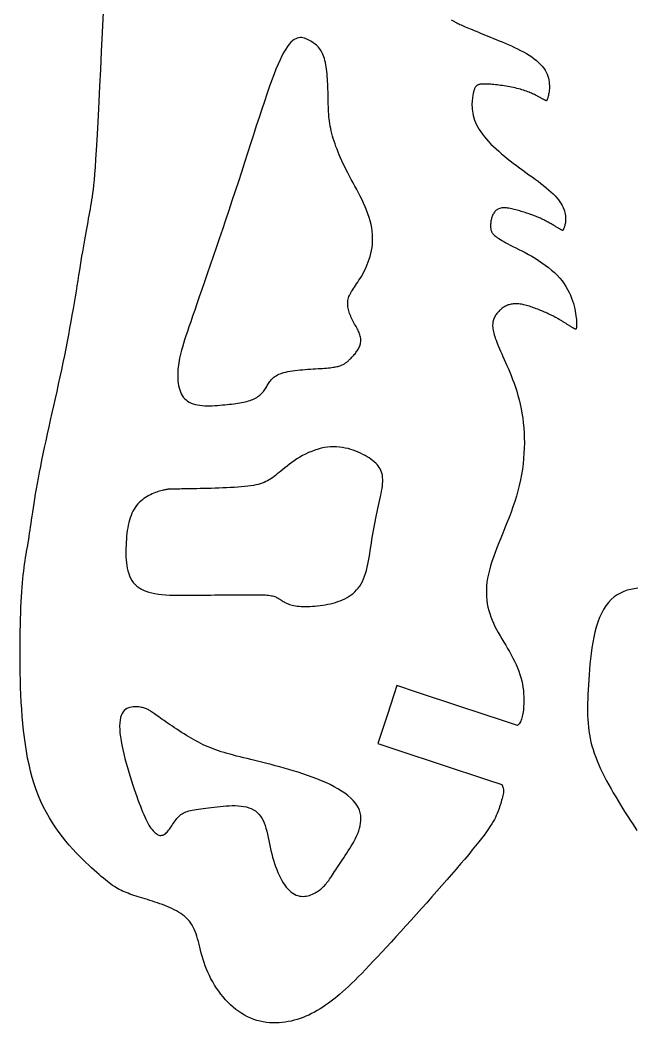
# Model space of a CAD drawing. Header units: millimetres. Extents: x 183 to 709, y 54 to 434.
# Drawn here: x 183.5 to 231.8, y 66.2 to 145 of the extents above; entities that cross this region are included whole.
import ezdxf

# ---------------------------------------------------------------- set-up
doc = ezdxf.new("R2010")
doc.units = ezdxf.units.MM

msp = doc.modelspace()

# ---------------------------------------------------------------- linework, layer by layer
for p, q in [((213.087, 92.68), (212.853, 91.968)), ((214.637, 92.17), (213.087, 92.68)), ((212.853, 91.968), (212.336, 90.4)), ((218.046, 91.048), (214.637, 92.17)), ((221.455, 89.925), (218.046, 91.048)), ((212.336, 90.4), (211.82, 88.833)), ((222.566, 89.559), (221.455, 89.925)), ((211.82, 88.833), (211.586, 88.12)), ((211.586, 88.12), (213.169, 87.599)), ((213.169, 87.599), (216.651, 86.453)), ((216.651, 86.453), (220.133, 85.307)), ((220.133, 85.307), (221.339, 84.91))]:
    msp.add_line(p, q)
for points in [[(221.339, 84.91), (221.399, 84.766), (221.438, 84.631), (221.459, 84.504), (221.464, 84.382), (221.457, 84.265), (221.439, 84.15), (221.415, 84.034), (221.385, 83.918), (221.353, 83.798), (221.319, 83.675), (221.283, 83.549), (221.244, 83.421), (221.203, 83.291), (221.16, 83.159), (221.114, 83.026), (221.066, 82.891), (221.015, 82.756), (220.96, 82.618), (220.898, 82.476), (220.828, 82.326), (220.747, 82.169), (220.654, 82.001), (220.546, 81.82), (220.422, 81.625), (220.28, 81.414), (220.119, 81.186), (219.939, 80.939), (219.738, 80.675), (219.518, 80.391), (219.276, 80.088), (219.014, 79.763), (218.729, 79.418), (218.423, 79.051), (218.096, 78.665), (217.752, 78.261), (217.391, 77.843), (217.017, 77.412), (216.632, 76.971), (216.237, 76.522), (215.836, 76.067), (215.429, 75.609), (215.02, 75.151), (214.61, 74.694), (214.202, 74.241), (213.797, 73.794), (213.399, 73.355), (213.008, 72.928), (212.629, 72.513), (212.261, 72.114), (211.906, 71.731), (211.563, 71.364), (211.234, 71.013), (210.916, 70.679), (210.612, 70.362), (210.32, 70.062), (210.042, 69.779), (209.775, 69.513), (209.52, 69.264), (209.275, 69.03), (209.038, 68.809), (208.808, 68.601), (208.582, 68.405), (208.361, 68.218), (208.141, 68.04), (207.921, 67.87), (207.703, 67.707), (207.484, 67.552), (207.264, 67.405), (207.045, 67.265), (206.825, 67.134), (206.604, 67.01), (206.382, 66.894), (206.159, 66.787), (205.935, 66.687), (205.709, 66.596), (205.481, 66.513), (205.251, 66.439), (205.019, 66.373), (204.785, 66.315), (204.548, 66.266), (204.308, 66.226), (204.066, 66.195), (203.822, 66.175), (203.576, 66.165), (203.329, 66.166), (203.081, 66.179), (202.832, 66.205), (202.583, 66.244), (202.335, 66.297), (202.087, 66.364), (201.842, 66.444), (201.598, 66.539), (201.358, 66.647), (201.121, 66.769), (200.889, 66.905), (200.662, 67.055), (200.44, 67.218), (200.225, 67.394), (200.017, 67.581), (199.815, 67.78), (199.62, 67.988), (199.432, 68.205), (199.252, 68.43), (199.08, 68.662), (198.916, 68.9), (198.761, 69.144), (198.614, 69.391), (198.476, 69.642), (198.348, 69.895), (198.229, 70.149), (198.12, 70.404), (198.021, 70.658), (197.933, 70.911), (197.853, 71.161), (197.781, 71.408), (197.715, 71.651), (197.654, 71.889), (197.596, 72.121), (197.54, 72.347), (197.484, 72.565), (197.427, 72.775), (197.367, 72.977), (197.304, 73.17), (197.236, 73.355), (197.162, 73.532), (197.081, 73.701), (196.992, 73.862), (196.892, 74.014), (196.783, 74.158), (196.663, 74.295), (196.533, 74.425), (196.394, 74.547), (196.247, 74.663), (196.093, 74.772), (195.931, 74.876), (195.763, 74.974), (195.59, 75.067), (195.411, 75.155), (195.228, 75.239), (195.041, 75.319), (194.851, 75.395), (194.659, 75.468), (194.464, 75.538), (194.269, 75.606), (194.073, 75.671), (193.877, 75.734), (193.682, 75.796), (193.49, 75.856), (193.3, 75.914), (193.113, 75.971), (192.931, 76.027), (192.755, 76.082), (192.584, 76.136), (192.419, 76.19), (192.26, 76.244), (192.105, 76.299), (191.956, 76.354), (191.811, 76.411), (191.67, 76.469), (191.533, 76.53), (191.4, 76.593), (191.269, 76.66), (191.139, 76.731), (191.01, 76.807), (190.88, 76.888), (190.748, 76.975), (190.613, 77.07), (190.474, 77.172), (190.33, 77.283), (190.18, 77.404), (190.023, 77.534), (189.857, 77.675), (189.682, 77.828), (189.496, 77.993), (189.299, 78.171), (189.09, 78.363), (188.867, 78.569), (188.632, 78.79), (188.386, 79.027), (188.133, 79.279), (187.873, 79.547), (187.608, 79.831), (187.34, 80.132), (187.07, 80.45), (186.802, 80.786), (186.535, 81.138), (186.274, 81.506), (186.018, 81.891), (185.772, 82.29), (185.536, 82.704), (185.312, 83.132), (185.104, 83.574), (184.911, 84.028), (184.735, 84.495), (184.573, 84.974), (184.426, 85.463), (184.293, 85.963), (184.173, 86.473), (184.066, 86.991), (183.97, 87.519), (183.885, 88.054), (183.811, 88.596), (183.746, 89.144), (183.69, 89.699), (183.642, 90.258), (183.601, 90.823), (183.567, 91.391), (183.539, 91.963), (183.516, 92.536), (183.499, 93.111), (183.486, 93.683), (183.477, 94.252), (183.472, 94.813), (183.47, 95.367), (183.472, 95.909), (183.477, 96.438), (183.484, 96.952), (183.493, 97.449), (183.506, 97.929), (183.52, 98.392), (183.537, 98.836), (183.557, 99.261), (183.579, 99.666), (183.604, 100.051), (183.631, 100.414), (183.66, 100.757), (183.691, 101.083), (183.724, 101.391), (183.759, 101.685), (183.795, 101.966), (183.832, 102.235), (183.87, 102.495), (183.909, 102.746), (183.949, 102.99), (183.989, 103.23), (184.029, 103.466), (184.069, 103.701), (184.109, 103.936), (184.148, 104.173), (184.187, 104.413), (184.225, 104.658), (184.263, 104.909), (184.301, 105.169), (184.34, 105.44), (184.381, 105.722), (184.424, 106.017), (184.47, 106.328), (184.52, 106.656), (184.573, 107.002), (184.631, 107.367), (184.694, 107.749), (184.762, 108.15), (184.835, 108.567), (184.914, 109.002), (184.999, 109.453), (185.09, 109.921), (185.187, 110.404), (185.29, 110.903), (185.399, 111.414), (185.512, 111.938), (185.629, 112.472), (185.749, 113.015), (185.872, 113.565), (185.997, 114.122), (186.122, 114.684), (186.249, 115.25), (186.375, 115.818), (186.5, 116.386), (186.623, 116.954), (186.745, 117.519), (186.863, 118.082), (186.978, 118.639), (187.088, 119.191), (187.195, 119.735), (187.297, 120.27), (187.395, 120.796), (187.488, 121.312), (187.578, 121.815), (187.663, 122.306), (187.743, 122.783), (187.82, 123.245), (187.893, 123.693), (187.963, 124.125), (188.029, 124.544), (188.094, 124.949), (188.156, 125.34), (188.216, 125.717), (188.275, 126.082), (188.333, 126.434), (188.391, 126.773), (188.448, 127.101), (188.503, 127.419), (188.558, 127.726), (188.611, 128.024), (188.664, 128.313), (188.715, 128.593), (188.766, 128.867), (188.815, 129.134), (188.862, 129.395), (188.909, 129.65), (188.954, 129.901), (188.998, 130.147), (189.04, 130.391), (189.08, 130.632), (189.119, 130.872), (189.158, 131.122), (189.195, 131.392), (189.232, 131.694), (189.27, 132.039), (189.308, 132.438), (189.348, 132.903), (189.389, 133.444), (189.432, 134.071), (189.478, 134.789), (189.526, 135.599), (189.577, 136.504), (189.631, 137.506), (189.688, 138.608), (189.747, 139.812), (189.81, 141.121), (189.876, 142.534), (189.945, 144.041), (190.017, 145.63)], [(217.355, 145.018), (217.402, 144.992), (217.451, 144.966), (217.502, 144.939), (217.556, 144.911), (217.612, 144.881), (217.673, 144.851), (217.738, 144.818), (217.807, 144.784), (217.881, 144.748), (217.961, 144.71), (218.047, 144.669), (218.14, 144.627), (218.24, 144.582), (218.347, 144.534), (218.462, 144.483), (218.585, 144.43), (218.717, 144.374), (218.856, 144.316), (219.003, 144.254), (219.158, 144.19), (219.321, 144.122), (219.491, 144.052), (219.669, 143.979), (219.854, 143.903), (220.047, 143.824), (220.247, 143.742), (220.455, 143.657), (220.67, 143.568), (220.892, 143.477), (221.121, 143.383), (221.357, 143.286), (221.598, 143.185), (221.843, 143.081), (222.088, 142.973), (222.334, 142.861), (222.576, 142.745), (222.815, 142.625), (223.047, 142.501), (223.271, 142.372), (223.486, 142.24), (223.69, 142.103), (223.883, 141.962), (224.063, 141.819), (224.229, 141.672), (224.379, 141.523), (224.514, 141.371), (224.631, 141.218), (224.732, 141.063), (224.818, 140.908), (224.889, 140.753), (224.947, 140.598), (224.993, 140.446), (225.028, 140.296), (225.053, 140.148), (225.068, 140.005), (225.076, 139.866), (225.077, 139.732), (225.072, 139.605), (225.063, 139.484), (225.049, 139.37), (225.033, 139.265), (225.015, 139.168), (224.997, 139.081), (224.978, 139.003), (224.96, 138.934), (224.941, 138.874), (224.923, 138.822), (224.906, 138.778), (224.89, 138.742), (224.875, 138.714), (224.861, 138.693), (224.849, 138.678), (224.837, 138.669), (224.825, 138.665), (224.813, 138.666), (224.8, 138.669), (224.785, 138.676), (224.769, 138.685), (224.751, 138.694), (224.73, 138.706), (224.707, 138.718), (224.681, 138.732), (224.653, 138.747), (224.623, 138.763), (224.59, 138.781), (224.554, 138.8), (224.516, 138.82), (224.475, 138.842), (224.431, 138.866), (224.385, 138.891), (224.335, 138.917), (224.283, 138.945), (224.228, 138.974), (224.17, 139.005), (224.109, 139.038), (224.044, 139.072), (223.976, 139.107), (223.904, 139.144), (223.828, 139.181), (223.747, 139.219), (223.661, 139.257), (223.57, 139.296), (223.474, 139.336), (223.372, 139.375), (223.266, 139.414), (223.154, 139.453), (223.037, 139.491), (222.916, 139.528), (222.791, 139.565), (222.661, 139.6), (222.527, 139.634), (222.389, 139.667), (222.249, 139.698), (222.106, 139.727), (221.962, 139.755), (221.817, 139.782), (221.671, 139.807), (221.527, 139.83), (221.383, 139.852), (221.241, 139.872), (221.101, 139.89), (220.965, 139.907), (220.832, 139.922), (220.704, 139.935), (220.581, 139.947), (220.463, 139.956), (220.352, 139.964), (220.247, 139.97), (220.148, 139.974), (220.056, 139.976), (219.97, 139.977), (219.89, 139.976), (219.816, 139.973), (219.748, 139.969), (219.687, 139.963), (219.631, 139.956), (219.58, 139.947), (219.534, 139.935), (219.491, 139.922), (219.453, 139.906), (219.417, 139.888), (219.383, 139.867), (219.352, 139.844), (219.322, 139.817), (219.294, 139.787), (219.267, 139.753), (219.242, 139.716), (219.218, 139.673), (219.196, 139.626), (219.175, 139.574), (219.155, 139.517), (219.136, 139.454), (219.117, 139.384), (219.1, 139.309), (219.083, 139.227), (219.067, 139.137), (219.051, 139.041), (219.036, 138.937), (219.021, 138.824), (219.008, 138.705), (218.997, 138.577), (218.99, 138.443), (218.988, 138.302), (218.991, 138.154), (219.001, 138), (219.02, 137.839), (219.047, 137.674), (219.085, 137.503), (219.132, 137.327), (219.191, 137.148), (219.262, 136.966), (219.345, 136.78), (219.441, 136.593), (219.551, 136.405), (219.675, 136.215), (219.812, 136.025), (219.963, 135.834), (220.125, 135.643), (220.298, 135.452), (220.482, 135.261), (220.676, 135.07), (220.879, 134.879), (221.089, 134.689), (221.307, 134.5), (221.532, 134.311), (221.762, 134.123), (221.997, 133.936), (222.237, 133.751), (222.48, 133.567), (222.725, 133.385), (222.973, 133.205), (223.22, 133.026), (223.466, 132.849), (223.709, 132.674), (223.947, 132.501), (224.18, 132.329), (224.404, 132.159), (224.618, 131.991), (224.822, 131.824), (225.014, 131.66), (225.195, 131.497), (225.362, 131.336), (225.516, 131.177), (225.657, 131.02), (225.784, 130.865), (225.896, 130.713), (225.994, 130.563), (226.077, 130.416), (226.147, 130.273), (226.205, 130.132), (226.252, 129.996), (226.288, 129.863), (226.315, 129.735), (226.333, 129.612), (226.343, 129.493), (226.347, 129.381), (226.345, 129.274), (226.338, 129.173), (226.327, 129.078), (226.313, 128.991), (226.297, 128.91), (226.28, 128.837), (226.263, 128.772), (226.245, 128.714), (226.228, 128.663), (226.211, 128.619), (226.194, 128.581), (226.179, 128.549), (226.164, 128.524), (226.152, 128.504), (226.14, 128.489), (226.13, 128.478), (226.12, 128.472), (226.111, 128.469), (226.102, 128.47), (226.091, 128.473), (226.08, 128.478), (226.068, 128.485), (226.053, 128.493), (226.037, 128.502), (226.018, 128.513), (225.997, 128.525), (225.974, 128.538), (225.948, 128.552), (225.92, 128.568), (225.889, 128.586), (225.855, 128.605), (225.819, 128.626), (225.78, 128.649), (225.737, 128.674), (225.692, 128.7), (225.643, 128.729), (225.591, 128.759), (225.536, 128.792), (225.477, 128.826), (225.415, 128.863), (225.35, 128.901), (225.281, 128.941), (225.209, 128.982), (225.135, 129.024), (225.058, 129.068), (224.978, 129.112), (224.896, 129.156), (224.811, 129.201), (224.725, 129.246), (224.636, 129.29), (224.546, 129.335), (224.454, 129.379), (224.361, 129.422), (224.267, 129.464), (224.171, 129.505), (224.075, 129.546), (223.978, 129.585), (223.88, 129.623), (223.781, 129.66), (223.682, 129.696), (223.581, 129.732), (223.48, 129.767), (223.378, 129.801), (223.275, 129.835), (223.171, 129.868), (223.067, 129.9), (222.962, 129.932), (222.856, 129.964), (222.749, 129.996), (222.642, 130.027), (222.534, 130.058), (222.425, 130.088), (222.317, 130.117), (222.209, 130.145), (222.102, 130.17), (221.997, 130.192), (221.893, 130.211), (221.791, 130.226), (221.692, 130.237), (221.596, 130.243), (221.502, 130.244), (221.412, 130.241), (221.326, 130.232), (221.244, 130.217), (221.166, 130.197), (221.092, 130.17), (221.024, 130.138), (220.96, 130.099), (220.901, 130.056), (220.846, 130.007), (220.795, 129.954), (220.749, 129.898), (220.706, 129.838), (220.668, 129.775), (220.633, 129.71), (220.602, 129.642), (220.574, 129.574), (220.549, 129.504), (220.528, 129.434), (220.51, 129.364), (220.494, 129.294), (220.481, 129.226), (220.471, 129.159), (220.463, 129.093), (220.458, 129.03), (220.454, 128.968), (220.452, 128.908), (220.451, 128.85), (220.452, 128.794), (220.453, 128.741), (220.456, 128.69), (220.46, 128.642), (220.465, 128.595), (220.472, 128.549), (220.482, 128.504), (220.495, 128.46), (220.511, 128.415), (220.531, 128.37), (220.556, 128.325), (220.585, 128.278), (220.621, 128.229), (220.663, 128.179), (220.712, 128.127), (220.771, 128.072), (220.838, 128.014), (220.916, 127.954), (221.004, 127.889), (221.105, 127.821), (221.218, 127.749), (221.345, 127.672), (221.486, 127.591), (221.642, 127.504), (221.814, 127.412), (222.003, 127.314), (222.209, 127.21), (222.431, 127.099), (222.666, 126.982), (222.912, 126.857), (223.166, 126.724), (223.427, 126.583), (223.692, 126.434), (223.958, 126.275), (224.224, 126.108), (224.487, 125.931), (224.746, 125.747), (224.996, 125.555), (225.238, 125.356), (225.467, 125.151), (225.683, 124.94), (225.883, 124.724), (226.064, 124.504), (226.228, 124.28), (226.375, 124.054), (226.507, 123.827), (226.624, 123.601), (226.727, 123.375), (226.816, 123.153), (226.894, 122.934), (226.961, 122.72), (227.017, 122.512), (227.064, 122.311), (227.103, 122.119), (227.134, 121.936), (227.158, 121.764), (227.177, 121.604), (227.191, 121.458), (227.2, 121.325), (227.207, 121.206), (227.21, 121.101), (227.21, 121.009), (227.207, 120.93), (227.202, 120.864), (227.194, 120.81), (227.185, 120.768), (227.175, 120.737), (227.162, 120.716), (227.148, 120.705), (227.132, 120.701), (227.113, 120.704), (227.092, 120.712), (227.069, 120.724), (227.043, 120.74), (227.014, 120.757), (226.983, 120.776), (226.949, 120.796), (226.912, 120.818), (226.874, 120.841), (226.834, 120.865), (226.792, 120.891), (226.749, 120.917), (226.705, 120.944), (226.66, 120.971), (226.614, 120.999), (226.567, 121.028), (226.52, 121.057), (226.474, 121.086), (226.427, 121.115), (226.38, 121.144), (226.334, 121.173), (226.288, 121.202), (226.242, 121.231), (226.196, 121.261), (226.148, 121.29), (226.1, 121.32), (226.051, 121.35), (226, 121.381), (225.947, 121.413), (225.892, 121.445), (225.835, 121.479), (225.775, 121.513), (225.712, 121.548), (225.645, 121.585), (225.575, 121.622), (225.502, 121.661), (225.424, 121.701), (225.343, 121.743), (225.257, 121.785), (225.169, 121.828), (225.077, 121.872), (224.983, 121.917), (224.886, 121.962), (224.787, 122.007), (224.685, 122.052), (224.582, 122.097), (224.477, 122.142), (224.37, 122.186), (224.263, 122.23), (224.154, 122.273), (224.045, 122.315), (223.936, 122.356), (223.826, 122.396), (223.717, 122.434), (223.608, 122.471), (223.499, 122.505), (223.391, 122.538), (223.285, 122.568), (223.18, 122.595), (223.076, 122.619), (222.974, 122.641), (222.874, 122.659), (222.777, 122.674), (222.681, 122.685), (222.587, 122.694), (222.495, 122.698), (222.406, 122.699), (222.319, 122.697), (222.234, 122.691), (222.151, 122.681), (222.071, 122.668), (221.992, 122.651), (221.916, 122.631), (221.842, 122.607), (221.77, 122.581), (221.699, 122.551), (221.631, 122.519), (221.564, 122.483), (221.499, 122.445), (221.436, 122.404), (221.374, 122.36), (221.314, 122.314), (221.255, 122.265), (221.198, 122.214), (221.143, 122.161), (221.089, 122.105), (221.036, 122.047), (220.986, 121.988), (220.938, 121.926), (220.892, 121.862), (220.849, 121.797), (220.809, 121.73), (220.771, 121.661), (220.737, 121.591), (220.706, 121.518), (220.679, 121.443), (220.656, 121.366), (220.638, 121.286), (220.624, 121.202), (220.615, 121.116), (220.611, 121.026), (220.612, 120.931), (220.619, 120.833), (220.631, 120.73), (220.649, 120.621), (220.672, 120.507), (220.701, 120.387), (220.736, 120.261), (220.777, 120.127), (220.824, 119.987), (220.877, 119.839), (220.936, 119.683), (221.001, 119.518), (221.073, 119.344), (221.151, 119.161), (221.236, 118.969), (221.326, 118.766), (221.423, 118.553), (221.525, 118.33), (221.63, 118.096), (221.738, 117.852), (221.849, 117.596), (221.961, 117.329), (222.073, 117.051), (222.184, 116.762), (222.294, 116.462), (222.401, 116.151), (222.504, 115.83), (222.601, 115.5), (222.693, 115.16), (222.777, 114.812), (222.853, 114.455), (222.92, 114.09), (222.976, 113.718), (223.023, 113.339), (223.059, 112.953), (223.085, 112.562), (223.1, 112.165), (223.104, 111.763), (223.096, 111.356), (223.077, 110.945), (223.046, 110.531), (223.003, 110.114), (222.948, 109.695), (222.88, 109.273), (222.8, 108.85), (222.706, 108.425), (222.599, 108.001), (222.479, 107.576), (222.347, 107.151), (222.205, 106.729), (222.056, 106.309), (221.9, 105.893), (221.741, 105.482), (221.58, 105.076), (221.419, 104.676), (221.26, 104.284), (221.105, 103.9), (220.955, 103.523), (220.813, 103.154), (220.679, 102.794), (220.557, 102.442), (220.448, 102.099), (220.354, 101.766), (220.275, 101.442), (220.213, 101.126), (220.167, 100.819), (220.135, 100.519), (220.119, 100.227), (220.117, 99.942), (220.129, 99.663), (220.154, 99.389), (220.192, 99.121), (220.243, 98.857), (220.307, 98.597), (220.382, 98.341), (220.468, 98.088), (220.566, 97.837), (220.674, 97.588), (220.792, 97.341), (220.919, 97.094), (221.055, 96.848), (221.196, 96.602), (221.341, 96.356), (221.489, 96.109), (221.638, 95.862), (221.785, 95.612), (221.93, 95.361), (222.069, 95.108), (222.203, 94.853), (222.33, 94.597), (222.449, 94.34), (222.56, 94.083), (222.661, 93.826), (222.751, 93.57), (222.83, 93.315), (222.896, 93.062), (222.951, 92.809), (222.994, 92.557), (223.026, 92.305), (223.048, 92.051), (223.061, 91.796), (223.065, 91.539), (223.061, 91.279), (223.049, 91.016), (223.027, 90.755), (222.993, 90.502), (222.945, 90.263), (222.88, 90.043), (222.797, 89.849), (222.693, 89.686), (222.566, 89.559)], [(232.015, 100.338), (231.738, 100.302), (231.463, 100.249), (231.19, 100.176), (230.922, 100.081), (230.66, 99.963), (230.407, 99.82), (230.165, 99.651), (229.935, 99.454), (229.72, 99.226), (229.521, 98.967), (229.338, 98.679), (229.172, 98.365), (229.02, 98.027), (228.884, 97.667), (228.762, 97.29), (228.654, 96.896), (228.56, 96.49), (228.479, 96.073), (228.409, 95.649), (228.35, 95.22), (228.301, 94.791), (228.259, 94.364), (228.223, 93.942), (228.192, 93.528), (228.165, 93.126), (228.141, 92.737), (228.119, 92.363), (228.1, 92), (228.085, 91.65), (228.075, 91.309), (228.07, 90.978), (228.071, 90.656), (228.077, 90.34), (228.09, 90.031), (228.111, 89.728), (228.139, 89.428), (228.176, 89.131), (228.222, 88.837), (228.278, 88.544), (228.343, 88.25), (228.42, 87.956), (228.507, 87.66), (228.605, 87.361), (228.714, 87.061), (228.833, 86.758), (228.962, 86.452), (229.1, 86.144), (229.247, 85.834), (229.403, 85.521), (229.567, 85.205), (229.738, 84.887), (229.915, 84.569), (230.098, 84.251), (230.283, 83.934), (230.472, 83.619), (230.661, 83.308), (230.851, 83.001), (231.041, 82.7), (231.228, 82.404), (231.414, 82.116), (231.596, 81.834), (231.776, 81.561), (231.951, 81.296)]]:
    msp.add_lwpolyline(points)
for points in [[(209.245, 118.199), (209.294, 118.243), (209.345, 118.288), (209.396, 118.336), (209.447, 118.386), (209.5, 118.438), (209.553, 118.492), (209.607, 118.549), (209.66, 118.608), (209.714, 118.67), (209.768, 118.734), (209.821, 118.8), (209.873, 118.868), (209.923, 118.938), (209.972, 119.009), (210.018, 119.083), (210.061, 119.158), (210.101, 119.235), (210.137, 119.314), (210.169, 119.394), (210.197, 119.475), (210.219, 119.557), (210.237, 119.64), (210.248, 119.725), (210.253, 119.81), (210.251, 119.896), (210.243, 119.983), (210.229, 120.071), (210.209, 120.16), (210.184, 120.25), (210.153, 120.34), (210.117, 120.432), (210.076, 120.525), (210.031, 120.618), (209.982, 120.713), (209.93, 120.809), (209.876, 120.906), (209.821, 121.004), (209.765, 121.103), (209.709, 121.204), (209.655, 121.305), (209.601, 121.407), (209.55, 121.51), (209.502, 121.614), (209.456, 121.719), (209.413, 121.824), (209.374, 121.93), (209.338, 122.035), (209.306, 122.141), (209.279, 122.246), (209.257, 122.351), (209.239, 122.456), (209.227, 122.56), (209.221, 122.664), (209.22, 122.766), (209.226, 122.868), (209.239, 122.968), (209.259, 123.068), (209.286, 123.166), (209.319, 123.265), (209.36, 123.364), (209.408, 123.465), (209.462, 123.568), (209.523, 123.674), (209.591, 123.783), (209.666, 123.897), (209.746, 124.015), (209.832, 124.139), (209.921, 124.269), (210.014, 124.405), (210.109, 124.548), (210.205, 124.699), (210.302, 124.859), (210.398, 125.027), (210.494, 125.204), (210.586, 125.389), (210.676, 125.582), (210.761, 125.782), (210.841, 125.99), (210.915, 126.205), (210.982, 126.427), (211.041, 126.655), (211.091, 126.889), (211.131, 127.129), (211.16, 127.374), (211.177, 127.625), (211.181, 127.88), (211.172, 128.14), (211.148, 128.405), (211.108, 128.673), (211.054, 128.944), (210.986, 129.218), (210.905, 129.494), (210.813, 129.771), (210.71, 130.049), (210.597, 130.327), (210.475, 130.604), (210.346, 130.879), (210.211, 131.153), (210.072, 131.425), (209.93, 131.694), (209.786, 131.96), (209.644, 132.223), (209.503, 132.482), (209.367, 132.737), (209.235, 132.988), (209.109, 133.234), (208.989, 133.476), (208.874, 133.714), (208.764, 133.948), (208.66, 134.178), (208.562, 134.404), (208.469, 134.626), (208.382, 134.845), (208.301, 135.061), (208.225, 135.273), (208.154, 135.481), (208.09, 135.687), (208.03, 135.89), (207.977, 136.089), (207.929, 136.286), (207.887, 136.481), (207.85, 136.673), (207.818, 136.863), (207.791, 137.053), (207.767, 137.241), (207.748, 137.43), (207.732, 137.619), (207.72, 137.809), (207.71, 138.001), (207.702, 138.193), (207.697, 138.387), (207.692, 138.583), (207.688, 138.78), (207.685, 138.977), (207.681, 139.177), (207.677, 139.377), (207.671, 139.578), (207.664, 139.78), (207.655, 139.982), (207.645, 140.182), (207.632, 140.381), (207.617, 140.578), (207.6, 140.771), (207.58, 140.96), (207.557, 141.145), (207.531, 141.325), (207.502, 141.499), (207.469, 141.666), (207.433, 141.825), (207.392, 141.977), (207.348, 142.119), (207.299, 142.252), (207.246, 142.375), (207.189, 142.489), (207.127, 142.594), (207.061, 142.692), (206.992, 142.782), (206.918, 142.867), (206.842, 142.947), (206.761, 143.023), (206.678, 143.095), (206.592, 143.164), (206.502, 143.229), (206.411, 143.291), (206.316, 143.349), (206.22, 143.404), (206.121, 143.454), (206.02, 143.501), (205.918, 143.543), (205.814, 143.579), (205.707, 143.606), (205.599, 143.623), (205.487, 143.627), (205.374, 143.616), (205.257, 143.587), (205.138, 143.54), (205.015, 143.471), (204.89, 143.378), (204.76, 143.26), (204.628, 143.113), (204.491, 142.937), (204.35, 142.728), (204.205, 142.484), (204.056, 142.204), (203.902, 141.885), (203.744, 141.528), (203.58, 141.133), (203.41, 140.7), (203.235, 140.231), (203.053, 139.725), (202.864, 139.184), (202.669, 138.607), (202.466, 137.996), (202.255, 137.354), (202.039, 136.685), (201.816, 135.992), (201.587, 135.279), (201.353, 134.55), (201.115, 133.809), (200.872, 133.059), (200.626, 132.304), (200.376, 131.547), (200.125, 130.79), (199.874, 130.036), (199.622, 129.288), (199.373, 128.549), (199.125, 127.82), (198.882, 127.105), (198.643, 126.407), (198.41, 125.727), (198.184, 125.069), (197.966, 124.436), (197.757, 123.829), (197.558, 123.252), (197.37, 122.708), (197.195, 122.198), (197.032, 121.725), (196.883, 121.288), (196.745, 120.885), (196.62, 120.513), (196.507, 120.171), (196.405, 119.856), (196.314, 119.568), (196.234, 119.303), (196.164, 119.06), (196.103, 118.835), (196.051, 118.626), (196.007, 118.43), (195.97, 118.242), (195.939, 118.062), (195.914, 117.884), (195.894, 117.707), (195.879, 117.527), (195.868, 117.345), (195.862, 117.163), (195.863, 116.98), (195.869, 116.798), (195.883, 116.618), (195.903, 116.441), (195.932, 116.268), (195.97, 116.1), (196.016, 115.937), (196.072, 115.782), (196.138, 115.634), (196.215, 115.495), (196.302, 115.366), (196.402, 115.248), (196.514, 115.141), (196.638, 115.047), (196.774, 114.965), (196.921, 114.894), (197.079, 114.835), (197.245, 114.787), (197.419, 114.748), (197.6, 114.719), (197.788, 114.698), (197.981, 114.686), (198.178, 114.681), (198.378, 114.683), (198.579, 114.69), (198.78, 114.701), (198.98, 114.715), (199.177, 114.731), (199.371, 114.748), (199.559, 114.766), (199.743, 114.783), (199.922, 114.802), (200.095, 114.82), (200.263, 114.84), (200.426, 114.861), (200.584, 114.883), (200.737, 114.907), (200.884, 114.933), (201.026, 114.961), (201.163, 114.991), (201.295, 115.024), (201.422, 115.059), (201.543, 115.097), (201.659, 115.139), (201.77, 115.184), (201.875, 115.233), (201.976, 115.285), (202.071, 115.341), (202.161, 115.4), (202.245, 115.462), (202.325, 115.527), (202.4, 115.595), (202.47, 115.665), (202.535, 115.738), (202.595, 115.813), (202.652, 115.889), (202.706, 115.967), (202.757, 116.046), (202.807, 116.125), (202.855, 116.204), (202.902, 116.282), (202.949, 116.36), (202.997, 116.436), (203.047, 116.511), (203.098, 116.585), (203.153, 116.657), (203.212, 116.728), (203.275, 116.796), (203.344, 116.863), (203.42, 116.927), (203.502, 116.988), (203.593, 117.047), (203.692, 117.103), (203.801, 117.156), (203.921, 117.206), (204.052, 117.252), (204.194, 117.295), (204.35, 117.334), (204.516, 117.37), (204.693, 117.402), (204.878, 117.431), (205.071, 117.458), (205.269, 117.481), (205.472, 117.502), (205.678, 117.521), (205.885, 117.537), (206.093, 117.552), (206.298, 117.566), (206.501, 117.578), (206.698, 117.589), (206.889, 117.601), (207.073, 117.612), (207.246, 117.623), (207.409, 117.635), (207.56, 117.648), (207.702, 117.662), (207.834, 117.676), (207.957, 117.691), (208.071, 117.707), (208.177, 117.724), (208.275, 117.742), (208.367, 117.761), (208.452, 117.781), (208.53, 117.802), (208.604, 117.824), (208.672, 117.847), (208.736, 117.872), (208.796, 117.898), (208.853, 117.925), (208.907, 117.953), (208.958, 117.983), (209.008, 118.015), (209.056, 118.048), (209.103, 118.083), (209.15, 118.12), (209.198, 118.158)], [(193.601, 107.627), (193.47, 107.554), (193.34, 107.475), (193.211, 107.388), (193.084, 107.294), (192.96, 107.192), (192.842, 107.082), (192.728, 106.963), (192.621, 106.836), (192.522, 106.699), (192.43, 106.554), (192.345, 106.4), (192.267, 106.237), (192.195, 106.066), (192.131, 105.886), (192.073, 105.698), (192.021, 105.502), (191.975, 105.298), (191.935, 105.087), (191.9, 104.87), (191.871, 104.648), (191.846, 104.421), (191.826, 104.191), (191.81, 103.959), (191.798, 103.725), (191.789, 103.491), (191.785, 103.257), (191.786, 103.024), (191.793, 102.793), (191.807, 102.566), (191.828, 102.342), (191.858, 102.123), (191.897, 101.91), (191.946, 101.703), (192.006, 101.504), (192.077, 101.313), (192.161, 101.131), (192.258, 100.959), (192.37, 100.799), (192.496, 100.65), (192.638, 100.514), (192.797, 100.392), (192.971, 100.282), (193.162, 100.186), (193.367, 100.101), (193.588, 100.028), (193.824, 99.966), (194.074, 99.915), (194.338, 99.874), (194.616, 99.842), (194.906, 99.818), (195.206, 99.802), (195.515, 99.792), (195.832, 99.787), (196.155, 99.785), (196.482, 99.786), (196.811, 99.789), (197.143, 99.792), (197.474, 99.795), (197.805, 99.799), (198.134, 99.802), (198.461, 99.806), (198.784, 99.81), (199.103, 99.814), (199.416, 99.817), (199.723, 99.82), (200.023, 99.823), (200.314, 99.826), (200.596, 99.829), (200.868, 99.831), (201.128, 99.832), (201.377, 99.833), (201.612, 99.833), (201.834, 99.832), (202.041, 99.831), (202.235, 99.828), (202.416, 99.824), (202.583, 99.818), (202.737, 99.81), (202.878, 99.8), (203.007, 99.787), (203.123, 99.772), (203.228, 99.754), (203.323, 99.733), (203.41, 99.71), (203.49, 99.684), (203.563, 99.655), (203.632, 99.624), (203.698, 99.59), (203.762, 99.554), (203.825, 99.516), (203.887, 99.477), (203.949, 99.436), (204.012, 99.394), (204.077, 99.351), (204.145, 99.309), (204.215, 99.267), (204.29, 99.225), (204.369, 99.184), (204.453, 99.145), (204.543, 99.107), (204.64, 99.072), (204.744, 99.039), (204.857, 99.009), (204.978, 98.983), (205.109, 98.96), (205.249, 98.941), (205.398, 98.926), (205.555, 98.914), (205.72, 98.907), (205.892, 98.904), (206.071, 98.904), (206.257, 98.91), (206.45, 98.919), (206.647, 98.933), (206.847, 98.952), (207.051, 98.975), (207.256, 99.003), (207.461, 99.037), (207.665, 99.075), (207.868, 99.119), (208.067, 99.168), (208.262, 99.223), (208.453, 99.285), (208.64, 99.353), (208.822, 99.429), (208.998, 99.512), (209.169, 99.604), (209.333, 99.704), (209.491, 99.814), (209.642, 99.933), (209.786, 100.062), (209.921, 100.202), (210.049, 100.353), (210.168, 100.515), (210.278, 100.69), (210.378, 100.877), (210.469, 101.076), (210.55, 101.288), (210.624, 101.51), (210.691, 101.744), (210.752, 101.987), (210.807, 102.238), (210.858, 102.498), (210.906, 102.765), (210.952, 103.039), (210.996, 103.317), (211.039, 103.599), (211.081, 103.884), (211.124, 104.169), (211.169, 104.455), (211.215, 104.738), (211.264, 105.019), (211.316, 105.296), (211.37, 105.568), (211.426, 105.835), (211.483, 106.097), (211.541, 106.354), (211.597, 106.604), (211.653, 106.849), (211.707, 107.087), (211.757, 107.318), (211.805, 107.542), (211.848, 107.759), (211.885, 107.968), (211.917, 108.169), (211.943, 108.361), (211.961, 108.545), (211.971, 108.72), (211.972, 108.885), (211.964, 109.042), (211.946, 109.191), (211.919, 109.333), (211.881, 109.468), (211.832, 109.597), (211.773, 109.721), (211.702, 109.84), (211.619, 109.955), (211.525, 110.067), (211.421, 110.175), (211.305, 110.281), (211.18, 110.383), (211.045, 110.483), (210.901, 110.581), (210.747, 110.677), (210.585, 110.771), (210.415, 110.863), (210.238, 110.952), (210.052, 111.036), (209.86, 111.115), (209.661, 111.188), (209.456, 111.254), (209.245, 111.312), (209.028, 111.362), (208.806, 111.402), (208.579, 111.432), (208.348, 111.45), (208.112, 111.456), (207.873, 111.448), (207.631, 111.427), (207.386, 111.391), (207.138, 111.339), (206.889, 111.273), (206.64, 111.193), (206.393, 111.101), (206.149, 110.999), (205.91, 110.887), (205.677, 110.766), (205.451, 110.639), (205.234, 110.505), (205.026, 110.368), (204.827, 110.228), (204.637, 110.088), (204.456, 109.948), (204.284, 109.811), (204.122, 109.678), (203.969, 109.551), (203.824, 109.432), (203.687, 109.32), (203.556, 109.215), (203.429, 109.117), (203.305, 109.025), (203.181, 108.94), (203.055, 108.862), (202.927, 108.789), (202.795, 108.722), (202.656, 108.66), (202.509, 108.603), (202.352, 108.552), (202.184, 108.505), (202.003, 108.462), (201.806, 108.424), (201.593, 108.389), (201.363, 108.359), (201.115, 108.331), (200.854, 108.307), (200.58, 108.286), (200.296, 108.267), (200.003, 108.25), (199.704, 108.236), (199.401, 108.223), (199.096, 108.211), (198.792, 108.201), (198.49, 108.192), (198.195, 108.184), (197.907, 108.177), (197.631, 108.171), (197.369, 108.166), (197.123, 108.16), (196.895, 108.156), (196.686, 108.152), (196.494, 108.148), (196.319, 108.144), (196.16, 108.141), (196.015, 108.138), (195.885, 108.135), (195.769, 108.133), (195.665, 108.131), (195.573, 108.129), (195.492, 108.127), (195.422, 108.126), (195.361, 108.124), (195.309, 108.123), (195.264, 108.122), (195.227, 108.122), (195.196, 108.121), (195.17, 108.12), (195.147, 108.119), (195.126, 108.118), (195.105, 108.116), (195.082, 108.114), (195.057, 108.11), (195.027, 108.106), (194.991, 108.1), (194.948, 108.093), (194.899, 108.084), (194.843, 108.072), (194.779, 108.058), (194.707, 108.041), (194.627, 108.02), (194.539, 107.996), (194.442, 107.967), (194.337, 107.934), (194.226, 107.897), (194.108, 107.854), (193.986, 107.806), (193.86, 107.752), (193.732, 107.693)], [(191.537, 87.664), (191.619, 87.314), (191.709, 86.958), (191.806, 86.599), (191.909, 86.24), (192.015, 85.884), (192.124, 85.535), (192.232, 85.194), (192.339, 84.865), (192.444, 84.551), (192.545, 84.252), (192.643, 83.967), (192.739, 83.697), (192.833, 83.441), (192.924, 83.198), (193.014, 82.969), (193.101, 82.753), (193.187, 82.55), (193.272, 82.36), (193.355, 82.183), (193.437, 82.017), (193.519, 81.864), (193.6, 81.723), (193.68, 81.593), (193.76, 81.474), (193.84, 81.366), (193.919, 81.27), (193.999, 81.184), (194.078, 81.11), (194.156, 81.047), (194.234, 80.996), (194.311, 80.957), (194.387, 80.929), (194.462, 80.913), (194.536, 80.908), (194.608, 80.914), (194.68, 80.931), (194.751, 80.958), (194.82, 80.995), (194.888, 81.041), (194.955, 81.097), (195.02, 81.16), (195.084, 81.232), (195.147, 81.31), (195.21, 81.394), (195.273, 81.483), (195.336, 81.575), (195.399, 81.67), (195.462, 81.766), (195.527, 81.864), (195.593, 81.961), (195.66, 82.056), (195.73, 82.15), (195.801, 82.24), (195.875, 82.326), (195.951, 82.407), (196.031, 82.481), (196.114, 82.549), (196.201, 82.61), (196.293, 82.665), (196.392, 82.714), (196.497, 82.758), (196.61, 82.798), (196.732, 82.835), (196.864, 82.868), (197.007, 82.899), (197.159, 82.927), (197.322, 82.954), (197.495, 82.98), (197.678, 83.005), (197.87, 83.031), (198.071, 83.056), (198.281, 83.083), (198.499, 83.11), (198.725, 83.138), (198.956, 83.165), (199.192, 83.19), (199.43, 83.212), (199.67, 83.23), (199.909, 83.242), (200.147, 83.248), (200.382, 83.247), (200.612, 83.237), (200.836, 83.217), (201.053, 83.186), (201.261, 83.143), (201.458, 83.086), (201.643, 83.016), (201.815, 82.93), (201.972, 82.828), (202.116, 82.71), (202.246, 82.576), (202.364, 82.427), (202.47, 82.263), (202.565, 82.084), (202.651, 81.892), (202.727, 81.686), (202.796, 81.467), (202.858, 81.236), (202.915, 80.996), (202.969, 80.749), (203.021, 80.495), (203.074, 80.238), (203.129, 79.978), (203.188, 79.718), (203.252, 79.46), (203.321, 79.204), (203.395, 78.951), (203.475, 78.703), (203.559, 78.461), (203.648, 78.225), (203.741, 77.997), (203.839, 77.778), (203.942, 77.568), (204.048, 77.369), (204.159, 77.182), (204.273, 77.008), (204.391, 76.847), (204.512, 76.701), (204.637, 76.571), (204.766, 76.458), (204.897, 76.362), (205.031, 76.283), (205.166, 76.22), (205.302, 76.173), (205.438, 76.14), (205.574, 76.121), (205.707, 76.114), (205.839, 76.119), (205.968, 76.135), (206.093, 76.161), (206.214, 76.195), (206.332, 76.236), (206.445, 76.283), (206.553, 76.335), (206.657, 76.39), (206.755, 76.446), (206.848, 76.504), (206.936, 76.562), (207.02, 76.622), (207.099, 76.683), (207.175, 76.747), (207.249, 76.813), (207.32, 76.882), (207.389, 76.954), (207.457, 77.03), (207.525, 77.109), (207.592, 77.193), (207.66, 77.281), (207.729, 77.375), (207.8, 77.474), (207.872, 77.579), (207.948, 77.689), (208.026, 77.806), (208.108, 77.93), (208.194, 78.06), (208.283, 78.196), (208.376, 78.339), (208.474, 78.488), (208.576, 78.642), (208.683, 78.803), (208.795, 78.97), (208.91, 79.142), (209.028, 79.32), (209.147, 79.501), (209.266, 79.687), (209.385, 79.876), (209.501, 80.069), (209.614, 80.263), (209.723, 80.46), (209.826, 80.659), (209.922, 80.859), (210.008, 81.06), (210.085, 81.262), (210.149, 81.465), (210.2, 81.668), (210.236, 81.872), (210.256, 82.075), (210.258, 82.277), (210.241, 82.479), (210.203, 82.68), (210.142, 82.88), (210.058, 83.078), (209.948, 83.274), (209.812, 83.468), (209.647, 83.66), (209.456, 83.848), (209.24, 84.034), (209, 84.216), (208.738, 84.394), (208.455, 84.567), (208.154, 84.735), (207.835, 84.897), (207.501, 85.054), (207.154, 85.205), (206.796, 85.349), (206.431, 85.488), (206.06, 85.621), (205.688, 85.748), (205.316, 85.869), (204.947, 85.985), (204.584, 86.094), (204.227, 86.198), (203.876, 86.296), (203.532, 86.39), (203.194, 86.479), (202.863, 86.565), (202.54, 86.646), (202.224, 86.725), (201.915, 86.801), (201.615, 86.874), (201.322, 86.945), (201.037, 87.014), (200.761, 87.082), (200.494, 87.149), (200.235, 87.216), (199.985, 87.282), (199.745, 87.349), (199.513, 87.416), (199.288, 87.485), (199.071, 87.555), (198.859, 87.627), (198.653, 87.703), (198.451, 87.781), (198.253, 87.864), (198.057, 87.95), (197.864, 88.041), (197.674, 88.135), (197.484, 88.233), (197.296, 88.335), (197.108, 88.44), (196.921, 88.549), (196.733, 88.66), (196.545, 88.774), (196.356, 88.891), (196.169, 89.009), (195.983, 89.128), (195.799, 89.247), (195.619, 89.365), (195.442, 89.483), (195.269, 89.599), (195.102, 89.712), (194.941, 89.822), (194.786, 89.929), (194.639, 90.031), (194.5, 90.129), (194.37, 90.22), (194.249, 90.306), (194.139, 90.384), (194.04, 90.455), (193.95, 90.52), (193.868, 90.577), (193.793, 90.629), (193.724, 90.676), (193.657, 90.719), (193.593, 90.758), (193.53, 90.793), (193.466, 90.826), (193.4, 90.857), (193.332, 90.885), (193.26, 90.91), (193.184, 90.934), (193.101, 90.955), (193.013, 90.974), (192.917, 90.991), (192.813, 91.006), (192.703, 91.018), (192.587, 91.024), (192.468, 91.024), (192.347, 91.016), (192.225, 90.998), (192.104, 90.97), (191.987, 90.929), (191.873, 90.874), (191.765, 90.803), (191.664, 90.716), (191.572, 90.61), (191.491, 90.484), (191.422, 90.337), (191.366, 90.167), (191.326, 89.972), (191.302, 89.752), (191.294, 89.508), (191.301, 89.242), (191.323, 88.957), (191.358, 88.655), (191.406, 88.337), (191.466, 88.006)]]:
    msp.add_lwpolyline(points, close=True)

doc.saveas('drawing.dxf')
